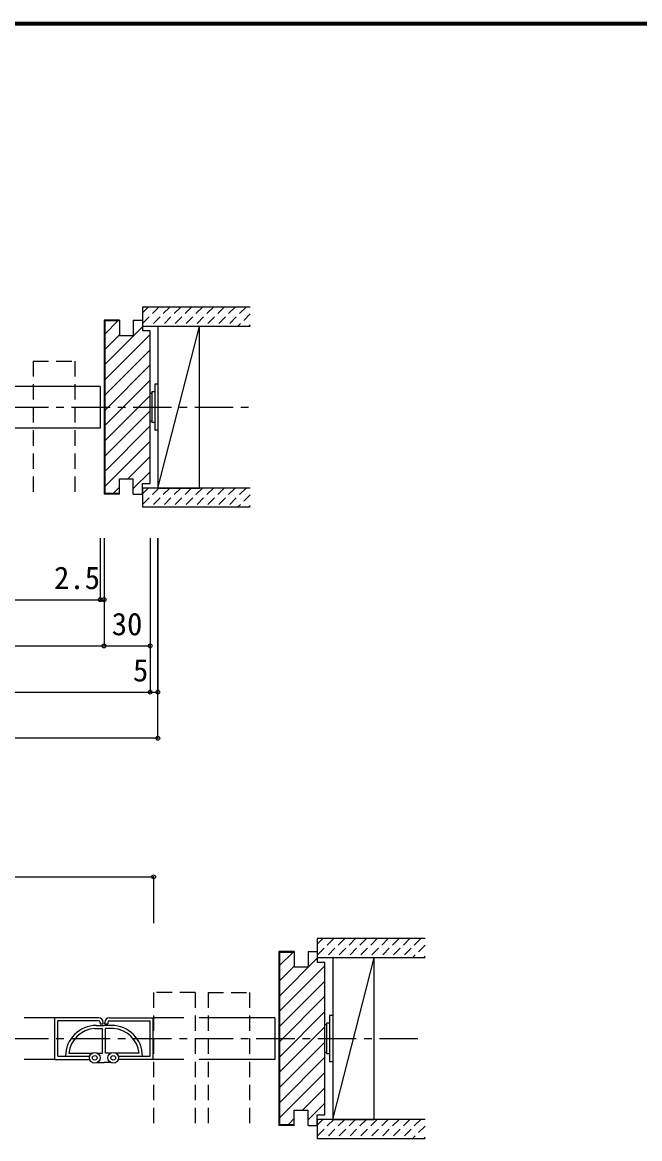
# Model space of a CAD drawing. Units: millimetres at full size, sheet at 1:5; details may follow other scales. Extents: x -973 to 977, y -718 to 696.
# Drawn here: x -257 to 145, y -29 to 696 of the extents above; entities that cross this region are included whole.
import ezdxf
from ezdxf.enums import TextEntityAlignment as Align

# ---------------------------------------------------------------- set-up
doc = ezdxf.new("R2010")
doc.units = ezdxf.units.MM
doc.header["$LTSCALE"] = 5
doc.header["$PDMODE"] = 32
doc.header["$PDSIZE"] = 2.5
for name, pattern in [('CHAIN1', [8, 5, -1, 1, -1]), ('DASHED1', [1.8, 1.2, -0.6]), ('DASHED2', [3, 2, -1])]:
    doc.linetypes.add(name, pattern=pattern)
for name, color, linetype in [('0-0', 2, 'DASHED2'), ('0-1', 4, 'CHAIN1'), ('0-2', 7, 'Continuous'), ('0-3', 2, 'Continuous'), ('0-4', 3, 'Continuous'), ('0-6', 6, 'Continuous'), ('0-7', 7, 'Continuous'), ('0-B', 7, 'Continuous'), ('0-C', 4, 'DASHED1'), ('F-1', 6, 'Continuous')]:
    doc.layers.add(name, color=color, linetype=linetype)
doc.styles.add('ＭＳ ゴシック', font='')
doc.styles.get('ＭＳ ゴシック').set_extended_font_data('MS Gothic')

msp = doc.modelspace()

# ---------------------------------------------------------------- linework, layer by layer
at = {"layer": '0-0'}
for p, q in [((-249.41, 475.892), (-222.41, 475.892)), ((-249.41, 475.892), (-249.41, 389.392)), ((-222.41, 475.892), (-222.41, 389.392)), ((-144.202, 65.892), (-171.202, 65.892)), ((-171.202, 65.892), (-171.202, -20.608)), ((-144.202, 65.892), (-144.202, -20.608)), ((-135.802, 65.892), (-108.802, 65.892)), ((-135.802, 65.892), (-135.802, -20.608)), ((-108.802, 65.892), (-108.802, -20.608))]:
    msp.add_line(p, q, dxfattribs=at)
at = {"layer": '0-1'}
for p, q in [((-864.45, 445.892), (-108.41, 445.892)), ((-864.45, 35.892), (3.198, 35.892))]:
    msp.add_line(p, q, dxfattribs=at)
at = {"layer": '0-2'}
for p, q in [((-168.424, 498.392), (-168.424, 393.392)), ((-141.424, 498.392), (-168.424, 498.392)), ((-168.424, 393.392), (-141.424, 498.392)), ((-141.424, 393.392), (-141.424, 498.392)), ((-168.424, 393.392), (-141.424, 393.392)), ((-54.802, 88.392), (-54.802, -16.608)), ((-27.802, 88.392), (-54.802, 88.392)), ((-54.802, -16.608), (-27.802, 88.392)), ((-27.802, -16.608), (-27.802, 88.392)), ((-54.802, -16.608), (-27.802, -16.608))]:
    msp.add_line(p, q, dxfattribs=at)
at = {"layer": '0-3'}
for p, q in [((-178.424, 510.892), (-178.424, 498.392)), ((-108.41, 510.892), (-178.424, 510.892)), ((-108.41, 498.392), (-178.424, 498.392)), ((-178.424, 393.392), (-178.424, 380.892)), ((-108.41, 393.392), (-178.424, 393.392)), ((-108.41, 380.892), (-178.424, 380.892)), ((-64.802, 100.892), (-64.802, 88.392)), ((5.212, 100.892), (-64.802, 100.892)), ((5.212, 88.392), (-64.802, 88.392)), ((-64.802, -16.608), (-64.802, -29.108)), ((5.212, -16.608), (-64.802, -16.608)), ((5.212, -29.108), (-64.802, -29.108))]:
    msp.add_line(p, q, dxfattribs=at)
at = {"layer": '0-4'}
for p, q in [((-193.41, 502.392), (-203.41, 502.392)), ((-203.41, 502.392), (-203.41, 389.392)), ((-193.41, 501.892), (-202.91, 501.892)), ((-202.91, 501.892), (-202.91, 389.892)), ((-193.41, 502.392), (-193.41, 492.392)), ((-184.41, 502.392), (-178.41, 502.392)), ((-184.41, 502.392), (-184.41, 492.392)), ((-178.41, 502.392), (-178.41, 495.392)), ((-173.41, 495.392), (-178.41, 495.392)), ((-173.41, 396.392), (-173.41, 495.392)), ((-193.41, 492.392), (-184.41, 492.392)), ((-193.41, 399.392), (-184.41, 399.392)), ((-193.41, 389.392), (-193.41, 399.392)), ((-184.41, 389.392), (-184.41, 399.392)), ((-178.41, 396.392), (-173.41, 396.392)), ((-178.41, 389.392), (-178.41, 396.392)), ((-193.41, 389.392), (-203.41, 389.392)), ((-193.41, 389.892), (-202.91, 389.892)), ((-184.41, 389.392), (-178.41, 389.392)), ((-79.802, 92.392), (-89.802, 92.392)), ((-89.802, 92.392), (-89.802, -20.608)), ((-79.802, 91.892), (-89.302, 91.892)), ((-89.302, 91.892), (-89.302, -20.108)), ((-79.802, 92.392), (-79.802, 82.392)), ((-70.802, 92.392), (-64.802, 92.392)), ((-70.802, 92.392), (-70.802, 82.392)), ((-64.802, 92.392), (-64.802, 85.392)), ((-79.802, 82.392), (-70.802, 82.392)), ((-59.802, 85.392), (-64.802, 85.392)), ((-59.802, -13.608), (-59.802, 85.392)), ((-79.802, -10.608), (-70.802, -10.608)), ((-79.802, -20.608), (-79.802, -10.608)), ((-70.802, -20.608), (-70.802, -10.608)), ((-64.802, -13.608), (-59.802, -13.608)), ((-64.802, -20.608), (-64.802, -13.608)), ((-79.802, -20.608), (-89.802, -20.608)), ((-79.802, -20.108), (-89.302, -20.108)), ((-70.802, -20.608), (-64.802, -20.608))]:
    msp.add_line(p, q, dxfattribs=at)
at = {"layer": '0-6'}
for p, q in [((-205.91, 459.392), (-269.415, 459.392)), ((-205.91, 459.392), (-205.91, 432.392)), ((-205.91, 432.392), (-269.415, 432.392)), ((-235.41, 49.392), (-255.214, 49.392)), ((-151.606, 49.392), (-171.41, 49.392)), ((-92.302, 49.392), (-141.606, 49.392)), ((-92.302, 49.392), (-92.302, 22.392)), ((-235.41, 22.392), (-255.214, 22.392)), ((-151.606, 22.392), (-171.41, 22.392)), ((-92.302, 22.392), (-141.606, 22.392))]:
    msp.add_line(p, q, dxfattribs=at)
at = {"layer": '0-7'}
for p, q in [((-170.41, 460.892), (-170.41, 430.892)), ((-168.41, 460.892), (-170.41, 460.892)), ((-168.41, 460.892), (-168.41, 430.892)), ((-172.41, 454.892), (-173.41, 454.892)), ((-170.41, 455.892), (-172.41, 455.892)), ((-172.41, 455.892), (-172.41, 435.893)), ((-172.41, 436.892), (-173.41, 436.892)), ((-170.41, 435.893), (-172.41, 435.893)), ((-168.41, 430.892), (-170.41, 430.892)), ((-56.802, 50.893), (-56.802, 20.892)), ((-54.802, 50.893), (-56.802, 50.893)), ((-54.802, 50.893), (-54.802, 20.892)), ((-235.41, 22.392), (-235.41, 49.392)), ((-206.91, 49.392), (-235.41, 49.392)), ((-233.41, 24.392), (-233.41, 47.392)), ((-206.91, 47.392), (-233.41, 47.392)), ((-208.41, 44.392), (-203.41, 44.392)), ((-205.91, 46.392), (-205.91, 45.392)), ((-205.91, 45.392), (-203.91, 45.392)), ((-203.91, 45.392), (-203.91, 46.392)), ((-198.41, 44.392), (-203.41, 44.392)), ((-202.91, 45.392), (-202.91, 46.392)), ((-202.91, 45.392), (-200.91, 45.392)), ((-200.91, 46.392), (-200.91, 45.392)), ((-199.91, 49.392), (-171.41, 49.392)), ((-199.91, 47.392), (-173.41, 47.392)), ((-173.41, 24.392), (-173.41, 47.392)), ((-171.41, 22.392), (-171.41, 49.392)), ((-58.802, 44.893), (-59.802, 44.893)), ((-56.802, 45.893), (-58.802, 45.893)), ((-58.802, 45.893), (-58.802, 25.893)), ((-209.41, 42.364), (-204.41, 42.364)), ((-204.41, 26.392), (-204.41, 42.364)), ((-197.41, 42.364), (-202.41, 42.364)), ((-202.41, 26.392), (-202.41, 42.364)), ((-235.41, 22.392), (-212.764, 22.392)), ((-233.41, 24.392), (-212.764, 24.392)), ((-226.298, 26.392), (-211.213, 26.392)), ((-207.607, 26.392), (-204.41, 26.392)), ((-199.213, 26.392), (-202.41, 26.392)), ((-180.521, 26.392), (-195.607, 26.392)), ((-194.056, 24.392), (-173.41, 24.392)), ((-171.41, 22.392), (-194.056, 22.392)), ((-58.802, 26.892), (-59.802, 26.892)), ((-56.802, 25.893), (-58.802, 25.893)), ((-207.607, 20.392), (-203.41, 20.392)), ((-199.213, 20.392), (-203.41, 20.392)), ((-54.802, 20.892), (-56.802, 20.892))]:
    msp.add_line(p, q, dxfattribs=at)
for centre, radius in [((-209.41, 23.392), 3.5), ((-209.41, 23.392), 1.5), ((-197.41, 23.392), 3.5), ((-197.41, 23.392), 1.5)]:
    msp.add_circle(centre, radius, dxfattribs=at)
for centre, radius, start, end in [((-208.41, 24.392), 20, 90, 180), ((-206.91, 46.392), 3, 0, 90), ((-206.91, 46.392), 1, 0, 90), ((-199.91, 46.392), 3, 90, 180), ((-199.91, 46.392), 1, 90, 180), ((-198.41, 24.392), 20, 0, 90), ((-208.41, 24.392), 18, 93.18474, 173.62063), ((-198.41, 24.392), 18, 6.37937, 86.81526)]:
    msp.add_arc(centre, radius, start, end, dxfattribs=at)
at = {"layer": '0-B', "color": 4}
for p, q in [((-205.91, 360.892), (-205.91, 320.892)), ((-203.41, 360.892), (-203.41, 290.892)), ((-173.41, 360.892), (-173.41, 260.892)), ((-168.41, 360.892), (-168.41, 260.892)), ((-168.41, 230.892), (-168.41, 360.892)), ((-771.45, 320.892), (-203.41, 320.892)), ((-801.45, 290.892), (-173.41, 290.892)), ((-806.45, 260.892), (-168.41, 260.892)), ((-168.41, 230.892), (-806.45, 230.892)), ((-690.05, 140.892), (-171.202, 140.892)), ((-171.202, 140.892), (-171.202, 110.892))]:
    msp.add_line(p, q, dxfattribs=at)
at = {"layer": '0-B'}
for p in [(-205.91, 320.892), (-203.41, 320.892), (-203.41, 290.892), (-173.41, 290.892), (-173.41, 260.892), (-168.41, 260.892), (-168.41, 230.892), (-171.202, 140.892)]:
    msp.add_point(p, dxfattribs=at)
at = {"layer": '0-C'}
for p, q in [((-174.774, 510.892), (-178.424, 507.243)), ((-167.703, 510.892), (-178.424, 500.172)), ((-160.632, 510.892), (-173.132, 498.392)), ((-153.561, 510.892), (-166.061, 498.392)), ((-146.49, 510.892), (-158.99, 498.392)), ((-139.419, 510.892), (-151.919, 498.392)), ((-132.348, 510.892), (-144.848, 498.392)), ((-125.277, 510.892), (-137.777, 498.392)), ((-118.206, 510.892), (-130.706, 498.392)), ((-111.135, 510.892), (-123.635, 498.392)), ((-108.41, 506.546), (-116.564, 498.392)), ((-108.41, 499.475), (-109.493, 498.392)), ((-174.774, 393.392), (-178.424, 389.743)), ((-167.703, 393.392), (-178.424, 382.672)), ((-160.632, 393.392), (-173.132, 380.892)), ((-153.561, 393.392), (-166.061, 380.892)), ((-146.49, 393.392), (-158.99, 380.892)), ((-139.419, 393.392), (-151.919, 380.892)), ((-132.348, 393.392), (-144.848, 380.892)), ((-125.277, 393.392), (-137.777, 380.892)), ((-118.206, 393.392), (-130.706, 380.892)), ((-111.135, 393.392), (-123.635, 380.892)), ((-108.41, 389.046), (-116.564, 380.892)), ((-108.41, 381.975), (-109.493, 380.892)), ((-61.152, 100.892), (-64.802, 97.243)), ((-54.081, 100.892), (-64.802, 90.172)), ((-47.01, 100.892), (-59.51, 88.392)), ((-39.939, 100.892), (-52.439, 88.392)), ((-32.868, 100.892), (-45.368, 88.392)), ((-25.797, 100.892), (-38.297, 88.392)), ((-18.726, 100.892), (-31.226, 88.392)), ((-11.655, 100.892), (-24.155, 88.392)), ((-4.584, 100.892), (-17.084, 88.392)), ((2.487, 100.892), (-10.013, 88.392)), ((5.212, 96.546), (-2.942, 88.392)), ((5.212, 89.475), (4.129, 88.392)), ((-61.152, -16.608), (-64.802, -20.257)), ((-54.081, -16.608), (-64.802, -27.328)), ((-47.01, -16.608), (-59.51, -29.108)), ((-39.939, -16.608), (-52.439, -29.108)), ((-32.868, -16.608), (-45.368, -29.108)), ((-25.797, -16.608), (-38.297, -29.108)), ((-18.726, -16.608), (-31.226, -29.108)), ((-11.655, -16.608), (-24.155, -29.108)), ((-4.584, -16.608), (-17.084, -29.108)), ((2.487, -16.608), (-10.013, -29.108)), ((5.212, -20.954), (-2.942, -29.108)), ((5.212, -28.025), (4.129, -29.108))]:
    msp.add_line(p, q, dxfattribs=at)
at = {"layer": '0-C', "linetype": 'Continuous'}
for p, q in [((-194.343, 501.892), (-202.91, 493.325)), ((-183.944, 502.392), (-184.41, 501.926)), ((-178.41, 498.026), (-202.91, 473.526)), ((-173.41, 493.127), (-202.91, 463.627)), ((-193.41, 492.926), (-202.91, 483.426)), ((-173.41, 483.227), (-202.91, 453.727)), ((-173.41, 473.328), (-202.91, 443.828)), ((-173.41, 463.428), (-202.91, 433.928)), ((-173.41, 453.529), (-202.91, 424.029)), ((-173.41, 443.629), (-202.91, 414.129)), ((-173.41, 433.73), (-202.91, 404.23)), ((-173.41, 423.83), (-202.91, 394.33)), ((-173.41, 413.931), (-187.949, 399.392)), ((-173.41, 404.031), (-184.41, 393.031)), ((-193.41, 393.931), (-197.449, 389.892)), ((-178.41, 389.808), (-178.826, 389.392)), ((-80.735, 91.892), (-89.302, 83.325)), ((-64.802, 88.026), (-89.302, 63.526)), ((-70.335, 92.392), (-70.802, 91.926)), ((-59.802, 83.127), (-89.302, 53.627)), ((-79.802, 82.926), (-89.302, 73.426)), ((-59.802, 73.227), (-89.302, 43.727)), ((-59.802, 63.328), (-89.302, 33.828)), ((-59.802, 53.428), (-89.302, 23.928)), ((-59.802, 43.529), (-89.302, 14.029)), ((-59.802, 33.629), (-89.302, 4.129)), ((-59.802, 23.73), (-89.302, -5.77)), ((-59.802, 13.83), (-89.302, -15.67)), ((-59.802, 3.931), (-74.34, -10.608)), ((-59.802, -5.969), (-70.802, -16.969)), ((-79.802, -16.069), (-83.84, -20.108)), ((-64.788, -20.192), (-65.204, -20.608))]:
    msp.add_line(p, q, dxfattribs=at)
at = {"layer": 'F-1'}
for p, q in [((-973.347, 695.833), (976.653, 695.833)), ((-973.347, 695), (976.653, 695)), ((-973.347, 694.167), (976.653, 694.167))]:
    msp.add_line(p, q, dxfattribs=at)

# ---------------------------------------------------------------- texts
at = {"layer": '0-B', "style": 'ＭＳ ゴシック'}
for s, p in [('2.5', (-235.91, 323.392)), ('30', (-198.41, 293.392)), ('5', (-184.576, 263.392))]:
    msp.add_text(s, height=14.66, dxfattribs=at).set_placement(p, align=Align.BOTTOM_LEFT)

doc.saveas('drawing.dxf')
